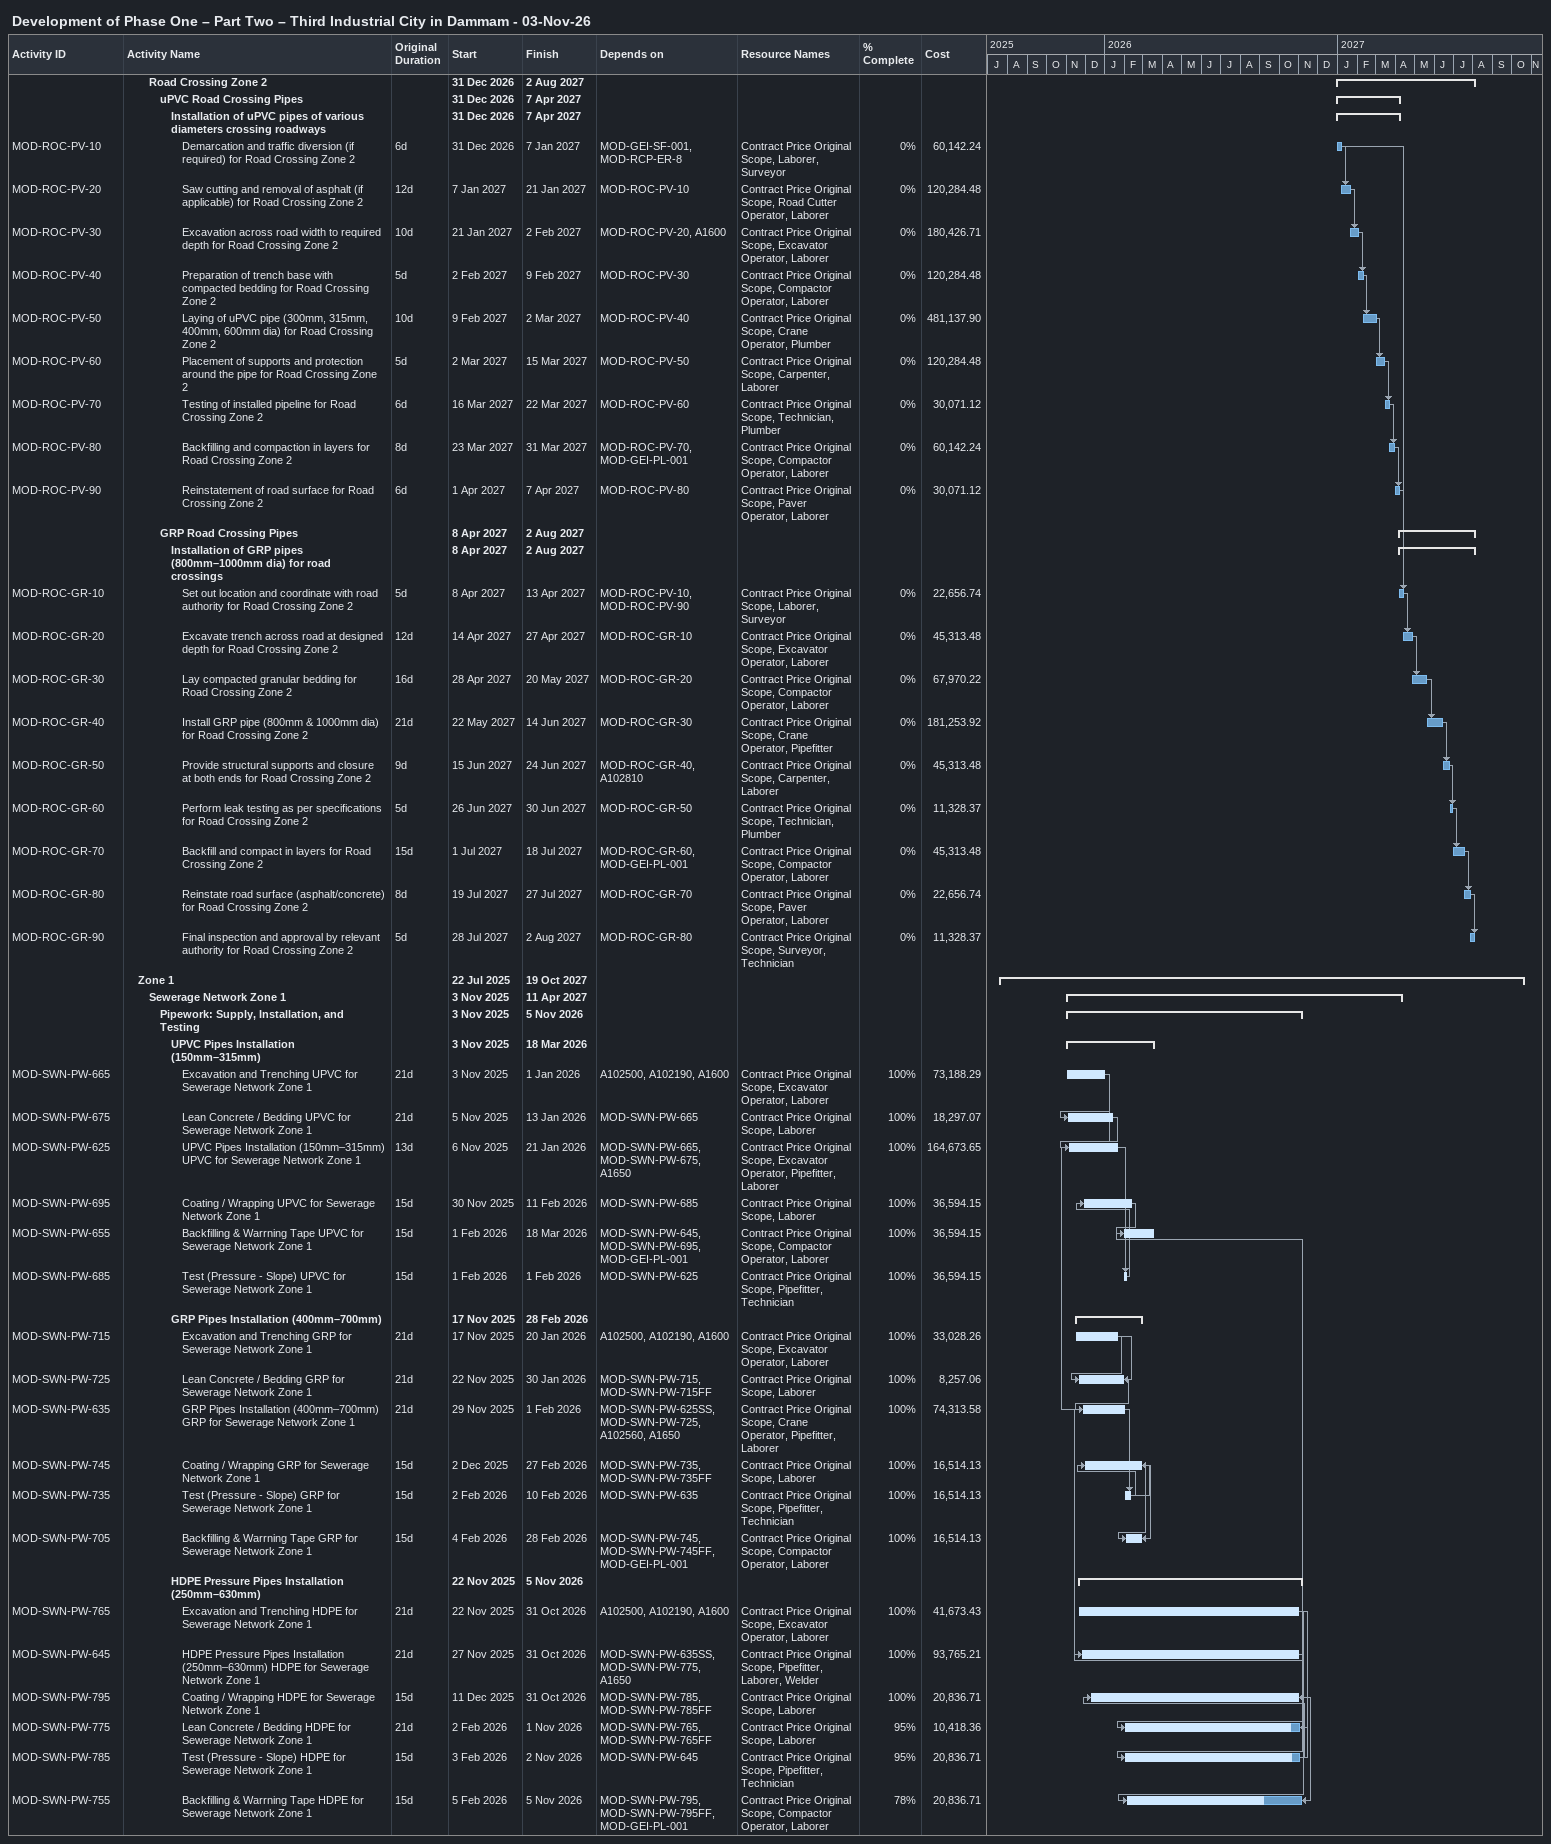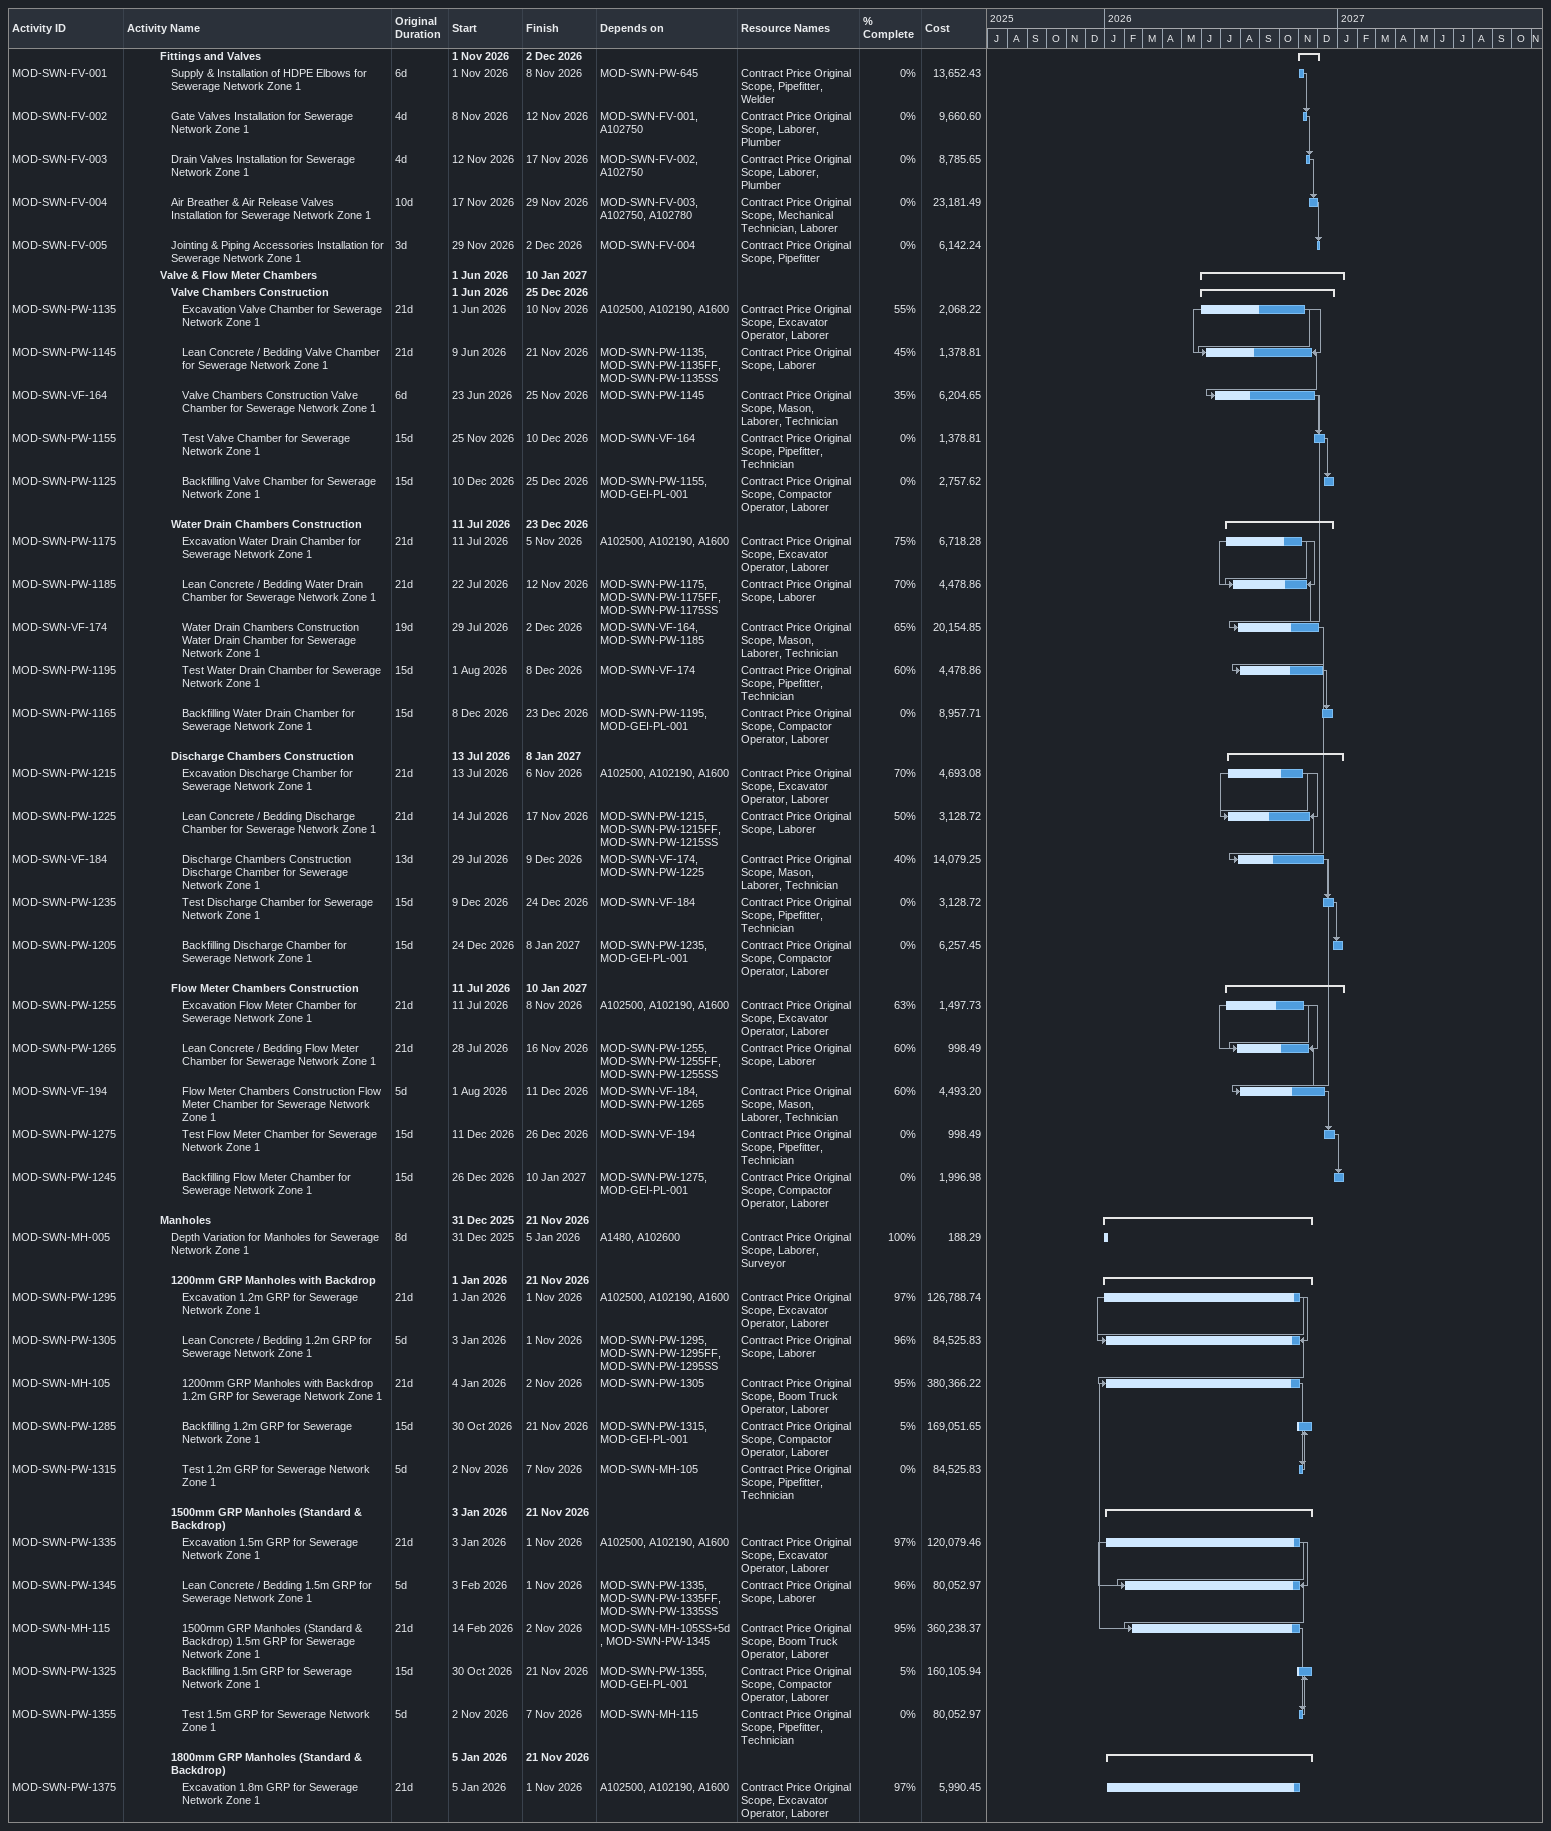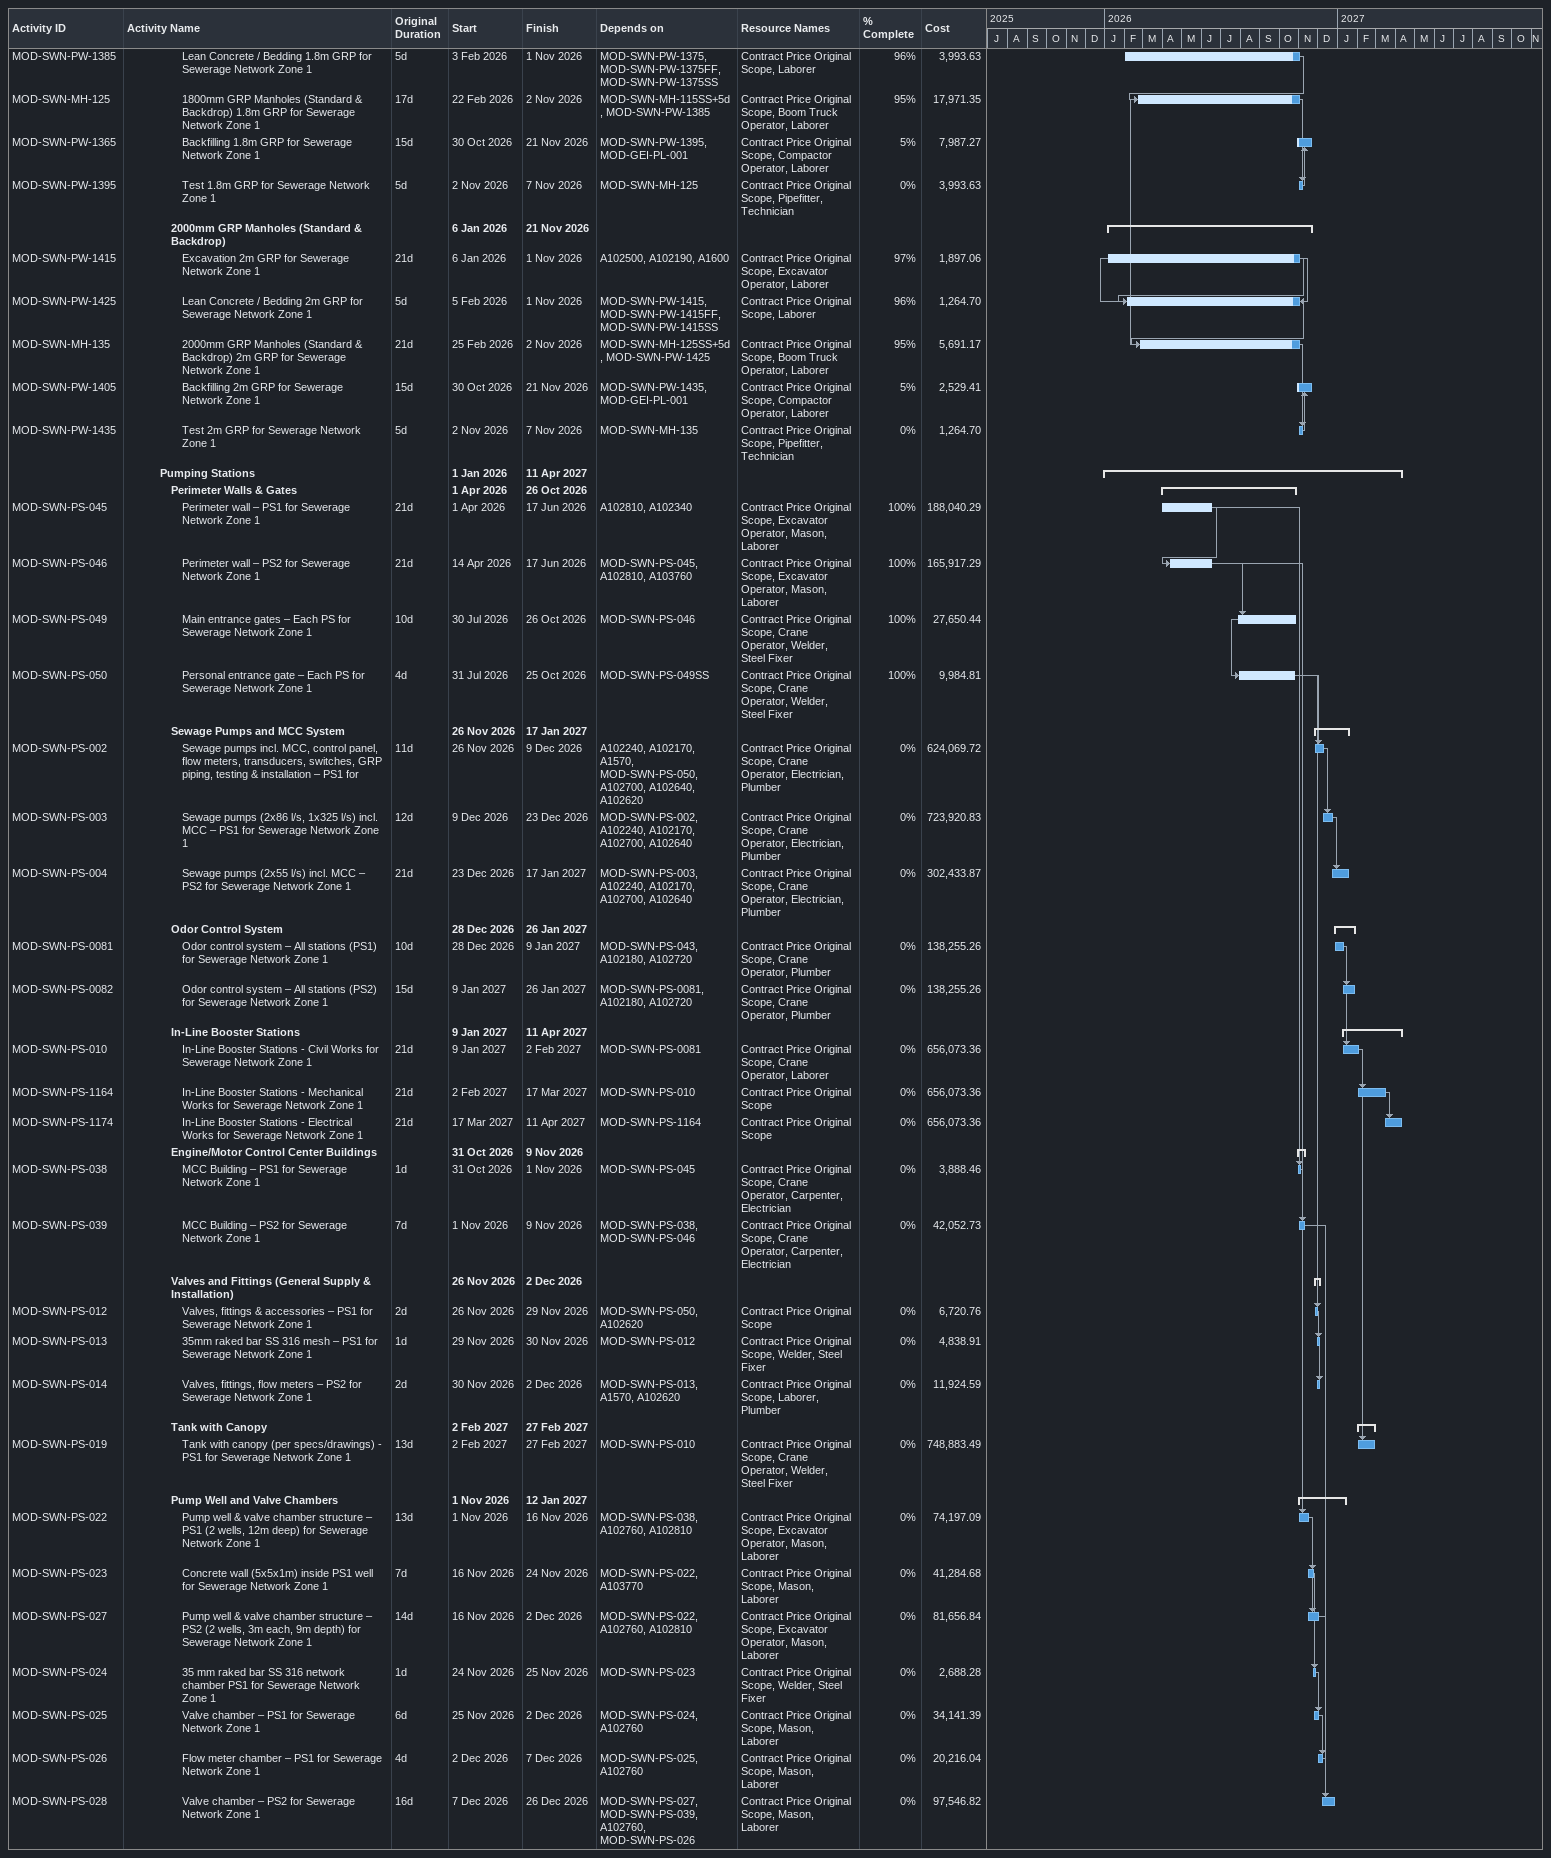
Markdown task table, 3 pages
Development of Phase One – Part Two – Third Industrial City in Dammam - 03-Nov-26

| ID | Level | Task | Original duration | Start | Finish | Predecessors | Resources | % complete | Cost |
|---|---|---|---|---|---|---|---|---|---|
|  | 3 | **Road Crossing Zone 2** |  | 2026-12-31 | 2027-08-02 |  |  |  |  |
|  | 4 | **uPVC Road Crossing Pipes** |  | 2026-12-31 | 2027-04-07 |  |  |  |  |
|  | 5 | **Installation of uPVC pipes of various diameters crossing roadways** |  | 2026-12-31 | 2027-04-07 |  |  |  |  |
| MOD-ROC-PV-10 | 6 | Demarcation and traffic diversion (if required) for Road Crossing Zone 2 | 6d | 2026-12-31 | 2027-01-07 | MOD-GEI-SF-001, MOD-RCP-ER-8 | Contract Price Original Scope, Laborer, Surveyor | 0 | 60142.24 |
| MOD-ROC-PV-20 | 6 | Saw cutting and removal of asphalt (if applicable) for Road Crossing Zone 2 | 12d | 2027-01-07 | 2027-01-21 | MOD-ROC-PV-10 | Contract Price Original Scope, Road Cutter Operator, Laborer | 0 | 120284.48 |
| MOD-ROC-PV-30 | 6 | Excavation across road width to required depth for Road Crossing Zone 2 | 10d | 2027-01-21 | 2027-02-02 | MOD-ROC-PV-20, A1600 | Contract Price Original Scope, Excavator Operator, Laborer | 0 | 180426.71 |
| MOD-ROC-PV-40 | 6 | Preparation of trench base with compacted bedding for Road Crossing Zone 2 | 5d | 2027-02-02 | 2027-02-09 | MOD-ROC-PV-30 | Contract Price Original Scope, Compactor Operator, Laborer | 0 | 120284.48 |
| MOD-ROC-PV-50 | 6 | Laying of uPVC pipe (300mm, 315mm, 400mm, 600mm dia) for Road Crossing Zone 2 | 10d | 2027-02-09 | 2027-03-02 | MOD-ROC-PV-40 | Contract Price Original Scope, Crane Operator, Plumber | 0 | 481137.90 |
| MOD-ROC-PV-60 | 6 | Placement of supports and protection around the pipe for Road Crossing Zone 2 | 5d | 2027-03-02 | 2027-03-15 | MOD-ROC-PV-50 | Contract Price Original Scope, Carpenter, Laborer | 0 | 120284.48 |
| MOD-ROC-PV-70 | 6 | Testing of installed pipeline for Road Crossing Zone 2 | 6d | 2027-03-16 | 2027-03-22 | MOD-ROC-PV-60 | Contract Price Original Scope, Technician, Plumber | 0 | 30071.12 |
| MOD-ROC-PV-80 | 6 | Backfilling and compaction in layers for Road Crossing Zone 2 | 8d | 2027-03-23 | 2027-03-31 | MOD-ROC-PV-70, MOD-GEI-PL-001 | Contract Price Original Scope, Compactor Operator, Laborer | 0 | 60142.24 |
| MOD-ROC-PV-90 | 6 | Reinstatement of road surface for Road Crossing Zone 2 | 6d | 2027-04-01 | 2027-04-07 | MOD-ROC-PV-80 | Contract Price Original Scope, Paver Operator, Laborer | 0 | 30071.12 |
|  | 4 | **GRP Road Crossing Pipes** |  | 2027-04-08 | 2027-08-02 |  |  |  |  |
|  | 5 | **Installation of GRP pipes (800mm–1000mm dia) for road crossings** |  | 2027-04-08 | 2027-08-02 |  |  |  |  |
| MOD-ROC-GR-10 | 6 | Set out location and coordinate with road authority for Road Crossing Zone 2 | 5d | 2027-04-08 | 2027-04-13 | MOD-ROC-PV-10, MOD-ROC-PV-90 | Contract Price Original Scope, Laborer, Surveyor | 0 | 22656.74 |
| MOD-ROC-GR-20 | 6 | Excavate trench across road at designed depth for Road Crossing Zone 2 | 12d | 2027-04-14 | 2027-04-27 | MOD-ROC-GR-10 | Contract Price Original Scope, Excavator Operator, Laborer | 0 | 45313.48 |
| MOD-ROC-GR-30 | 6 | Lay compacted granular bedding for Road Crossing Zone 2 | 16d | 2027-04-28 | 2027-05-20 | MOD-ROC-GR-20 | Contract Price Original Scope, Compactor Operator, Laborer | 0 | 67970.22 |
| MOD-ROC-GR-40 | 6 | Install GRP pipe (800mm & 1000mm dia) for Road Crossing Zone 2 | 21d | 2027-05-22 | 2027-06-14 | MOD-ROC-GR-30 | Contract Price Original Scope, Crane Operator, Pipefitter | 0 | 181253.92 |
| MOD-ROC-GR-50 | 6 | Provide structural supports and closure at both ends for Road Crossing Zone 2 | 9d | 2027-06-15 | 2027-06-24 | MOD-ROC-GR-40, A102810 | Contract Price Original Scope, Carpenter, Laborer | 0 | 45313.48 |
| MOD-ROC-GR-60 | 6 | Perform leak testing as per specifications for Road Crossing Zone 2 | 5d | 2027-06-26 | 2027-06-30 | MOD-ROC-GR-50 | Contract Price Original Scope, Technician, Plumber | 0 | 11328.37 |
| MOD-ROC-GR-70 | 6 | Backfill and compact in layers for Road Crossing Zone 2 | 15d | 2027-07-01 | 2027-07-18 | MOD-ROC-GR-60, MOD-GEI-PL-001 | Contract Price Original Scope, Compactor Operator, Laborer | 0 | 45313.48 |
| MOD-ROC-GR-80 | 6 | Reinstate road surface (asphalt/concrete) for Road Crossing Zone 2 | 8d | 2027-07-19 | 2027-07-27 | MOD-ROC-GR-70 | Contract Price Original Scope, Paver Operator, Laborer | 0 | 22656.74 |
| MOD-ROC-GR-90 | 6 | Final inspection and approval by relevant authority for Road Crossing Zone 2 | 5d | 2027-07-28 | 2027-08-02 | MOD-ROC-GR-80 | Contract Price Original Scope, Surveyor, Technician | 0 | 11328.37 |
|  | 2 | **Zone 1** |  | 2025-07-22 | 2027-10-19 |  |  |  |  |
|  | 3 | **Sewerage Network Zone 1** |  | 2025-11-03 | 2027-04-11 |  |  |  |  |
|  | 4 | **Pipework: Supply, Installation, and Testing** |  | 2025-11-03 | 2026-11-05 |  |  |  |  |
|  | 5 | **UPVC Pipes Installation (150mm–315mm)** |  | 2025-11-03 | 2026-03-18 |  |  |  |  |
| MOD-SWN-PW-665 | 6 | Excavation and Trenching UPVC for Sewerage Network Zone 1 | 21d | 2025-11-03 | 2026-01-01 | A102500, A102190, A1600 | Contract Price Original Scope, Excavator Operator, Laborer | 100 | 73188.29 |
| MOD-SWN-PW-675 | 6 | Lean Concrete / Bedding UPVC for Sewerage Network Zone 1 | 21d | 2025-11-05 | 2026-01-13 | MOD-SWN-PW-665 | Contract Price Original Scope, Laborer | 100 | 18297.07 |
| MOD-SWN-PW-625 | 6 | UPVC Pipes Installation (150mm–315mm) UPVC for Sewerage Network Zone 1 | 13d | 2025-11-06 | 2026-01-21 | MOD-SWN-PW-665, MOD-SWN-PW-675, A1650 | Contract Price Original Scope, Excavator Operator, Pipefitter, Laborer | 100 | 164673.65 |
| MOD-SWN-PW-695 | 6 | Coating / Wrapping UPVC for Sewerage Network Zone 1 | 15d | 2025-11-30 | 2026-02-11 | MOD-SWN-PW-685 | Contract Price Original Scope, Laborer | 100 | 36594.15 |
| MOD-SWN-PW-655 | 6 | Backfilling & Warrning Tape UPVC for Sewerage Network Zone 1 | 15d | 2026-02-01 | 2026-03-18 | MOD-SWN-PW-645, MOD-SWN-PW-695, MOD-GEI-PL-001 | Contract Price Original Scope, Compactor Operator, Laborer | 100 | 36594.15 |
| MOD-SWN-PW-685 | 6 | Test (Pressure - Slope) UPVC for Sewerage Network Zone 1 | 15d | 2026-02-01 | 2026-02-01 | MOD-SWN-PW-625 | Contract Price Original Scope, Pipefitter, Technician | 100 | 36594.15 |
|  | 5 | **GRP Pipes Installation (400mm–700mm)** |  | 2025-11-17 | 2026-02-28 |  |  |  |  |
| MOD-SWN-PW-715 | 6 | Excavation and Trenching GRP for Sewerage Network Zone 1 | 21d | 2025-11-17 | 2026-01-20 | A102500, A102190, A1600 | Contract Price Original Scope, Excavator Operator, Laborer | 100 | 33028.26 |
| MOD-SWN-PW-725 | 6 | Lean Concrete / Bedding GRP for Sewerage Network Zone 1 | 21d | 2025-11-22 | 2026-01-30 | MOD-SWN-PW-715, MOD-SWN-PW-715FF | Contract Price Original Scope, Laborer | 100 | 8257.06 |
| MOD-SWN-PW-635 | 6 | GRP Pipes Installation (400mm–700mm) GRP for Sewerage Network Zone 1 | 21d | 2025-11-29 | 2026-02-01 | MOD-SWN-PW-625SS, MOD-SWN-PW-725, A102560, A1650 | Contract Price Original Scope, Crane Operator, Pipefitter, Laborer | 100 | 74313.58 |
| MOD-SWN-PW-745 | 6 | Coating / Wrapping GRP for Sewerage Network Zone 1 | 15d | 2025-12-02 | 2026-02-27 | MOD-SWN-PW-735, MOD-SWN-PW-735FF | Contract Price Original Scope, Laborer | 100 | 16514.13 |
| MOD-SWN-PW-735 | 6 | Test (Pressure - Slope) GRP for Sewerage Network Zone 1 | 15d | 2026-02-02 | 2026-02-10 | MOD-SWN-PW-635 | Contract Price Original Scope, Pipefitter, Technician | 100 | 16514.13 |
| MOD-SWN-PW-705 | 6 | Backfilling & Warrning Tape GRP for Sewerage Network Zone 1 | 15d | 2026-02-04 | 2026-02-28 | MOD-SWN-PW-745, MOD-SWN-PW-745FF, MOD-GEI-PL-001 | Contract Price Original Scope, Compactor Operator, Laborer | 100 | 16514.13 |
|  | 5 | **HDPE Pressure Pipes Installation (250mm–630mm)** |  | 2025-11-22 | 2026-11-05 |  |  |  |  |
| MOD-SWN-PW-765 | 6 | Excavation and Trenching HDPE for Sewerage Network Zone 1 | 21d | 2025-11-22 | 2026-10-31 | A102500, A102190, A1600 | Contract Price Original Scope, Excavator Operator, Laborer | 100 | 41673.43 |
| MOD-SWN-PW-645 | 6 | HDPE Pressure Pipes Installation (250mm–630mm) HDPE for Sewerage Network Zone 1 | 21d | 2025-11-27 | 2026-10-31 | MOD-SWN-PW-635SS, MOD-SWN-PW-775, A1650 | Contract Price Original Scope, Pipefitter, Laborer, Welder | 100 | 93765.21 |
| MOD-SWN-PW-795 | 6 | Coating / Wrapping HDPE for Sewerage Network Zone 1 | 15d | 2025-12-11 | 2026-10-31 | MOD-SWN-PW-785, MOD-SWN-PW-785FF | Contract Price Original Scope, Laborer | 100 | 20836.71 |
| MOD-SWN-PW-775 | 6 | Lean Concrete / Bedding HDPE for Sewerage Network Zone 1 | 21d | 2026-02-02 | 2026-11-01 | MOD-SWN-PW-765, MOD-SWN-PW-765FF | Contract Price Original Scope, Laborer | 95 | 10418.36 |
| MOD-SWN-PW-785 | 6 | Test (Pressure - Slope) HDPE for Sewerage Network Zone 1 | 15d | 2026-02-03 | 2026-11-02 | MOD-SWN-PW-645 | Contract Price Original Scope, Pipefitter, Technician | 95 | 20836.71 |
| MOD-SWN-PW-755 | 6 | Backfilling & Warrning Tape HDPE for Sewerage Network Zone 1 | 15d | 2026-02-05 | 2026-11-05 | MOD-SWN-PW-795, MOD-SWN-PW-795FF, MOD-GEI-PL-001 | Contract Price Original Scope, Compactor Operator, Laborer | 78 | 20836.71 |
|  | 4 | **Fittings and Valves** |  | 2026-11-01 | 2026-12-02 |  |  |  |  |
| MOD-SWN-FV-001 | 5 | Supply & Installation of HDPE Elbows for Sewerage Network Zone 1 | 6d | 2026-11-01 | 2026-11-08 | MOD-SWN-PW-645 | Contract Price Original Scope, Pipefitter, Welder | 0 | 13652.43 |
| MOD-SWN-FV-002 | 5 | Gate Valves Installation for Sewerage Network Zone 1 | 4d | 2026-11-08 | 2026-11-12 | MOD-SWN-FV-001, A102750 | Contract Price Original Scope, Laborer, Plumber | 0 | 9660.60 |
| MOD-SWN-FV-003 | 5 | Drain Valves Installation for Sewerage Network Zone 1 | 4d | 2026-11-12 | 2026-11-17 | MOD-SWN-FV-002, A102750 | Contract Price Original Scope, Laborer, Plumber | 0 | 8785.65 |
| MOD-SWN-FV-004 | 5 | Air Breather & Air Release Valves Installation for Sewerage Network Zone 1 | 10d | 2026-11-17 | 2026-11-29 | MOD-SWN-FV-003, A102750, A102780 | Contract Price Original Scope, Mechanical Technician, Laborer | 0 | 23181.49 |
| MOD-SWN-FV-005 | 5 | Jointing & Piping Accessories Installation for Sewerage Network Zone 1 | 3d | 2026-11-29 | 2026-12-02 | MOD-SWN-FV-004 | Contract Price Original Scope, Pipefitter | 0 | 6142.24 |
|  | 4 | **Valve & Flow Meter Chambers** |  | 2026-06-01 | 2027-01-10 |  |  |  |  |
|  | 5 | **Valve Chambers Construction** |  | 2026-06-01 | 2026-12-25 |  |  |  |  |
| MOD-SWN-PW-1135 | 6 | Excavation Valve Chamber for Sewerage Network Zone 1 | 21d | 2026-06-01 | 2026-11-10 | A102500, A102190, A1600 | Contract Price Original Scope, Excavator Operator, Laborer | 55 | 2068.22 |
| MOD-SWN-PW-1145 | 6 | Lean Concrete / Bedding Valve Chamber for Sewerage Network Zone 1 | 21d | 2026-06-09 | 2026-11-21 | MOD-SWN-PW-1135, MOD-SWN-PW-1135FF, MOD-SWN-PW-1135SS | Contract Price Original Scope, Laborer | 45 | 1378.81 |
| MOD-SWN-VF-164 | 6 | Valve Chambers Construction Valve Chamber for Sewerage Network Zone 1 | 6d | 2026-06-23 | 2026-11-25 | MOD-SWN-PW-1145 | Contract Price Original Scope, Mason, Laborer, Technician | 35 | 6204.65 |
| MOD-SWN-PW-1155 | 6 | Test Valve Chamber for Sewerage Network Zone 1 | 15d | 2026-11-25 | 2026-12-10 | MOD-SWN-VF-164 | Contract Price Original Scope, Pipefitter, Technician | 0 | 1378.81 |
| MOD-SWN-PW-1125 | 6 | Backfilling Valve Chamber for Sewerage Network Zone 1 | 15d | 2026-12-10 | 2026-12-25 | MOD-SWN-PW-1155, MOD-GEI-PL-001 | Contract Price Original Scope, Compactor Operator, Laborer | 0 | 2757.62 |
|  | 5 | **Water Drain Chambers Construction** |  | 2026-07-11 | 2026-12-23 |  |  |  |  |
| MOD-SWN-PW-1175 | 6 | Excavation Water Drain Chamber for Sewerage Network Zone 1 | 21d | 2026-07-11 | 2026-11-05 | A102500, A102190, A1600 | Contract Price Original Scope, Excavator Operator, Laborer | 75 | 6718.28 |
| MOD-SWN-PW-1185 | 6 | Lean Concrete / Bedding Water Drain Chamber for Sewerage Network Zone 1 | 21d | 2026-07-22 | 2026-11-12 | MOD-SWN-PW-1175, MOD-SWN-PW-1175FF, MOD-SWN-PW-1175SS | Contract Price Original Scope, Laborer | 70 | 4478.86 |
| MOD-SWN-VF-174 | 6 | Water Drain Chambers Construction Water Drain Chamber for Sewerage Network Zone 1 | 19d | 2026-07-29 | 2026-12-02 | MOD-SWN-VF-164, MOD-SWN-PW-1185 | Contract Price Original Scope, Mason, Laborer, Technician | 65 | 20154.85 |
| MOD-SWN-PW-1195 | 6 | Test Water Drain Chamber for Sewerage Network Zone 1 | 15d | 2026-08-01 | 2026-12-08 | MOD-SWN-VF-174 | Contract Price Original Scope, Pipefitter, Technician | 60 | 4478.86 |
| MOD-SWN-PW-1165 | 6 | Backfilling Water Drain Chamber for Sewerage Network Zone 1 | 15d | 2026-12-08 | 2026-12-23 | MOD-SWN-PW-1195, MOD-GEI-PL-001 | Contract Price Original Scope, Compactor Operator, Laborer | 0 | 8957.71 |
|  | 5 | **Discharge Chambers Construction** |  | 2026-07-13 | 2027-01-08 |  |  |  |  |
| MOD-SWN-PW-1215 | 6 | Excavation Discharge Chamber for Sewerage Network Zone 1 | 21d | 2026-07-13 | 2026-11-06 | A102500, A102190, A1600 | Contract Price Original Scope, Excavator Operator, Laborer | 70 | 4693.08 |
| MOD-SWN-PW-1225 | 6 | Lean Concrete / Bedding Discharge Chamber for Sewerage Network Zone 1 | 21d | 2026-07-14 | 2026-11-17 | MOD-SWN-PW-1215, MOD-SWN-PW-1215FF, MOD-SWN-PW-1215SS | Contract Price Original Scope, Laborer | 50 | 3128.72 |
| MOD-SWN-VF-184 | 6 | Discharge Chambers Construction Discharge Chamber for Sewerage Network Zone 1 | 13d | 2026-07-29 | 2026-12-09 | MOD-SWN-VF-174, MOD-SWN-PW-1225 | Contract Price Original Scope, Mason, Laborer, Technician | 40 | 14079.25 |
| MOD-SWN-PW-1235 | 6 | Test Discharge Chamber for Sewerage Network Zone 1 | 15d | 2026-12-09 | 2026-12-24 | MOD-SWN-VF-184 | Contract Price Original Scope, Pipefitter, Technician | 0 | 3128.72 |
| MOD-SWN-PW-1205 | 6 | Backfilling Discharge Chamber for Sewerage Network Zone 1 | 15d | 2026-12-24 | 2027-01-08 | MOD-SWN-PW-1235, MOD-GEI-PL-001 | Contract Price Original Scope, Compactor Operator, Laborer | 0 | 6257.45 |
|  | 5 | **Flow Meter Chambers Construction** |  | 2026-07-11 | 2027-01-10 |  |  |  |  |
| MOD-SWN-PW-1255 | 6 | Excavation Flow Meter Chamber for Sewerage Network Zone 1 | 21d | 2026-07-11 | 2026-11-08 | A102500, A102190, A1600 | Contract Price Original Scope, Excavator Operator, Laborer | 63 | 1497.73 |
| MOD-SWN-PW-1265 | 6 | Lean Concrete / Bedding Flow Meter Chamber for Sewerage Network Zone 1 | 21d | 2026-07-28 | 2026-11-16 | MOD-SWN-PW-1255, MOD-SWN-PW-1255FF, MOD-SWN-PW-1255SS | Contract Price Original Scope, Laborer | 60 | 998.49 |
| MOD-SWN-VF-194 | 6 | Flow Meter Chambers Construction Flow Meter Chamber for Sewerage Network Zone 1 | 5d | 2026-08-01 | 2026-12-11 | MOD-SWN-VF-184, MOD-SWN-PW-1265 | Contract Price Original Scope, Mason, Laborer, Technician | 60 | 4493.20 |
| MOD-SWN-PW-1275 | 6 | Test Flow Meter Chamber for Sewerage Network Zone 1 | 15d | 2026-12-11 | 2026-12-26 | MOD-SWN-VF-194 | Contract Price Original Scope, Pipefitter, Technician | 0 | 998.49 |
| MOD-SWN-PW-1245 | 6 | Backfilling Flow Meter Chamber for Sewerage Network Zone 1 | 15d | 2026-12-26 | 2027-01-10 | MOD-SWN-PW-1275, MOD-GEI-PL-001 | Contract Price Original Scope, Compactor Operator, Laborer | 0 | 1996.98 |
|  | 4 | **Manholes** |  | 2025-12-31 | 2026-11-21 |  |  |  |  |
| MOD-SWN-MH-005 | 5 | Depth Variation for Manholes for Sewerage Network Zone 1 | 8d | 2025-12-31 | 2026-01-05 | A1480, A102600 | Contract Price Original Scope, Laborer, Surveyor | 100 | 188.29 |
|  | 5 | **1200mm GRP Manholes with Backdrop** |  | 2026-01-01 | 2026-11-21 |  |  |  |  |
| MOD-SWN-PW-1295 | 6 | Excavation 1.2m GRP for Sewerage Network Zone 1 | 21d | 2026-01-01 | 2026-11-01 | A102500, A102190, A1600 | Contract Price Original Scope, Excavator Operator, Laborer | 97 | 126788.74 |
| MOD-SWN-PW-1305 | 6 | Lean Concrete / Bedding 1.2m GRP for Sewerage Network Zone 1 | 5d | 2026-01-03 | 2026-11-01 | MOD-SWN-PW-1295, MOD-SWN-PW-1295FF, MOD-SWN-PW-1295SS | Contract Price Original Scope, Laborer | 96 | 84525.83 |
| MOD-SWN-MH-105 | 6 | 1200mm GRP Manholes with Backdrop 1.2m GRP for Sewerage Network Zone 1 | 21d | 2026-01-04 | 2026-11-02 | MOD-SWN-PW-1305 | Contract Price Original Scope, Boom Truck Operator, Laborer | 95 | 380366.22 |
| MOD-SWN-PW-1285 | 6 | Backfilling 1.2m GRP for Sewerage Network Zone 1 | 15d | 2026-10-30 | 2026-11-21 | MOD-SWN-PW-1315, MOD-GEI-PL-001 | Contract Price Original Scope, Compactor Operator, Laborer | 5 | 169051.65 |
| MOD-SWN-PW-1315 | 6 | Test 1.2m GRP for Sewerage Network Zone 1 | 5d | 2026-11-02 | 2026-11-07 | MOD-SWN-MH-105 | Contract Price Original Scope, Pipefitter, Technician | 0 | 84525.83 |
|  | 5 | **1500mm GRP Manholes (Standard & Backdrop)** |  | 2026-01-03 | 2026-11-21 |  |  |  |  |
| MOD-SWN-PW-1335 | 6 | Excavation 1.5m GRP for Sewerage Network Zone 1 | 21d | 2026-01-03 | 2026-11-01 | A102500, A102190, A1600 | Contract Price Original Scope, Excavator Operator, Laborer | 97 | 120079.46 |
| MOD-SWN-PW-1345 | 6 | Lean Concrete / Bedding 1.5m GRP for Sewerage Network Zone 1 | 5d | 2026-02-03 | 2026-11-01 | MOD-SWN-PW-1335, MOD-SWN-PW-1335FF, MOD-SWN-PW-1335SS | Contract Price Original Scope, Laborer | 96 | 80052.97 |
| MOD-SWN-MH-115 | 6 | 1500mm GRP Manholes (Standard & Backdrop) 1.5m GRP for Sewerage Network Zone 1 | 21d | 2026-02-14 | 2026-11-02 | MOD-SWN-MH-105SS+5d, MOD-SWN-PW-1345 | Contract Price Original Scope, Boom Truck Operator, Laborer | 95 | 360238.37 |
| MOD-SWN-PW-1325 | 6 | Backfilling 1.5m GRP for Sewerage Network Zone 1 | 15d | 2026-10-30 | 2026-11-21 | MOD-SWN-PW-1355, MOD-GEI-PL-001 | Contract Price Original Scope, Compactor Operator, Laborer | 5 | 160105.94 |
| MOD-SWN-PW-1355 | 6 | Test 1.5m GRP for Sewerage Network Zone 1 | 5d | 2026-11-02 | 2026-11-07 | MOD-SWN-MH-115 | Contract Price Original Scope, Pipefitter, Technician | 0 | 80052.97 |
|  | 5 | **1800mm GRP Manholes (Standard & Backdrop)** |  | 2026-01-05 | 2026-11-21 |  |  |  |  |
| MOD-SWN-PW-1375 | 6 | Excavation 1.8m GRP for Sewerage Network Zone 1 | 21d | 2026-01-05 | 2026-11-01 | A102500, A102190, A1600 | Contract Price Original Scope, Excavator Operator, Laborer | 97 | 5990.45 |
| MOD-SWN-PW-1385 | 6 | Lean Concrete / Bedding 1.8m GRP for Sewerage Network Zone 1 | 5d | 2026-02-03 | 2026-11-01 | MOD-SWN-PW-1375, MOD-SWN-PW-1375FF, MOD-SWN-PW-1375SS | Contract Price Original Scope, Laborer | 96 | 3993.63 |
| MOD-SWN-MH-125 | 6 | 1800mm GRP Manholes (Standard & Backdrop) 1.8m GRP for Sewerage Network Zone 1 | 17d | 2026-02-22 | 2026-11-02 | MOD-SWN-MH-115SS+5d, MOD-SWN-PW-1385 | Contract Price Original Scope, Boom Truck Operator, Laborer | 95 | 17971.35 |
| MOD-SWN-PW-1365 | 6 | Backfilling 1.8m GRP for Sewerage Network Zone 1 | 15d | 2026-10-30 | 2026-11-21 | MOD-SWN-PW-1395, MOD-GEI-PL-001 | Contract Price Original Scope, Compactor Operator, Laborer | 5 | 7987.27 |
| MOD-SWN-PW-1395 | 6 | Test 1.8m GRP for Sewerage Network Zone 1 | 5d | 2026-11-02 | 2026-11-07 | MOD-SWN-MH-125 | Contract Price Original Scope, Pipefitter, Technician | 0 | 3993.63 |
|  | 5 | **2000mm GRP Manholes (Standard & Backdrop)** |  | 2026-01-06 | 2026-11-21 |  |  |  |  |
| MOD-SWN-PW-1415 | 6 | Excavation 2m GRP for Sewerage Network Zone 1 | 21d | 2026-01-06 | 2026-11-01 | A102500, A102190, A1600 | Contract Price Original Scope, Excavator Operator, Laborer | 97 | 1897.06 |
| MOD-SWN-PW-1425 | 6 | Lean Concrete / Bedding 2m GRP for Sewerage Network Zone 1 | 5d | 2026-02-05 | 2026-11-01 | MOD-SWN-PW-1415, MOD-SWN-PW-1415FF, MOD-SWN-PW-1415SS | Contract Price Original Scope, Laborer | 96 | 1264.70 |
| MOD-SWN-MH-135 | 6 | 2000mm GRP Manholes (Standard & Backdrop) 2m GRP for Sewerage Network Zone 1 | 21d | 2026-02-25 | 2026-11-02 | MOD-SWN-MH-125SS+5d, MOD-SWN-PW-1425 | Contract Price Original Scope, Boom Truck Operator, Laborer | 95 | 5691.17 |
| MOD-SWN-PW-1405 | 6 | Backfilling 2m GRP for Sewerage Network Zone 1 | 15d | 2026-10-30 | 2026-11-21 | MOD-SWN-PW-1435, MOD-GEI-PL-001 | Contract Price Original Scope, Compactor Operator, Laborer | 5 | 2529.41 |
| MOD-SWN-PW-1435 | 6 | Test 2m GRP for Sewerage Network Zone 1 | 5d | 2026-11-02 | 2026-11-07 | MOD-SWN-MH-135 | Contract Price Original Scope, Pipefitter, Technician | 0 | 1264.70 |
|  | 4 | **Pumping Stations** |  | 2026-01-01 | 2027-04-11 |  |  |  |  |
|  | 5 | **Perimeter Walls & Gates** |  | 2026-04-01 | 2026-10-26 |  |  |  |  |
| MOD-SWN-PS-045 | 6 | Perimeter wall – PS1 for Sewerage Network Zone 1 | 21d | 2026-04-01 | 2026-06-17 | A102810, A102340 | Contract Price Original Scope, Excavator Operator, Mason, Laborer | 100 | 188040.29 |
| MOD-SWN-PS-046 | 6 | Perimeter wall – PS2 for Sewerage Network Zone 1 | 21d | 2026-04-14 | 2026-06-17 | MOD-SWN-PS-045, A102810, A103760 | Contract Price Original Scope, Excavator Operator, Mason, Laborer | 100 | 165917.29 |
| MOD-SWN-PS-049 | 6 | Main entrance gates – Each PS for Sewerage Network Zone 1 | 10d | 2026-07-30 | 2026-10-26 | MOD-SWN-PS-046 | Contract Price Original Scope, Crane Operator, Welder, Steel Fixer | 100 | 27650.44 |
| MOD-SWN-PS-050 | 6 | Personal entrance gate – Each PS for Sewerage Network Zone 1 | 4d | 2026-07-31 | 2026-10-25 | MOD-SWN-PS-049SS | Contract Price Original Scope, Crane Operator, Welder, Steel Fixer | 100 | 9984.81 |
|  | 5 | **Sewage Pumps and MCC System** |  | 2026-11-26 | 2027-01-17 |  |  |  |  |
| MOD-SWN-PS-002 | 6 | Sewage pumps incl. MCC, control panel, flow meters, transducers, switches, GRP piping, testing & installation – PS1 for | 11d | 2026-11-26 | 2026-12-09 | A102240, A102170, A1570, MOD-SWN-PS-050, A102700, A102640, A102620 | Contract Price Original Scope, Crane Operator, Electrician, Plumber | 0 | 624069.72 |
| MOD-SWN-PS-003 | 6 | Sewage pumps (2x86 l/s, 1x325 l/s) incl. MCC – PS1 for Sewerage Network Zone 1 | 12d | 2026-12-09 | 2026-12-23 | MOD-SWN-PS-002, A102240, A102170, A102700, A102640 | Contract Price Original Scope, Crane Operator, Electrician, Plumber | 0 | 723920.83 |
| MOD-SWN-PS-004 | 6 | Sewage pumps (2x55 l/s) incl. MCC – PS2 for Sewerage Network Zone 1 | 21d | 2026-12-23 | 2027-01-17 | MOD-SWN-PS-003, A102240, A102170, A102700, A102640 | Contract Price Original Scope, Crane Operator, Electrician, Plumber | 0 | 302433.87 |
|  | 5 | **Odor Control System** |  | 2026-12-28 | 2027-01-26 |  |  |  |  |
| MOD-SWN-PS-0081 | 6 | Odor control system – All stations (PS1) for Sewerage Network Zone 1 | 10d | 2026-12-28 | 2027-01-09 | MOD-SWN-PS-043, A102180, A102720 | Contract Price Original Scope, Crane Operator, Plumber | 0 | 138255.26 |
| MOD-SWN-PS-0082 | 6 | Odor control system – All stations (PS2) for Sewerage Network Zone 1 | 15d | 2027-01-09 | 2027-01-26 | MOD-SWN-PS-0081, A102180, A102720 | Contract Price Original Scope, Crane Operator, Plumber | 0 | 138255.26 |
|  | 5 | **In-Line Booster Stations** |  | 2027-01-09 | 2027-04-11 |  |  |  |  |
| MOD-SWN-PS-010 | 6 | In-Line Booster Stations - Civil Works for Sewerage Network Zone 1 | 21d | 2027-01-09 | 2027-02-02 | MOD-SWN-PS-0081 | Contract Price Original Scope, Crane Operator, Laborer | 0 | 656073.36 |
| MOD-SWN-PS-1164 | 6 | In-Line Booster Stations - Mechanical Works for Sewerage Network Zone 1 | 21d | 2027-02-02 | 2027-03-17 | MOD-SWN-PS-010 | Contract Price Original Scope | 0 | 656073.36 |
| MOD-SWN-PS-1174 | 6 | In-Line Booster Stations - Electrical Works for Sewerage Network Zone 1 | 21d | 2027-03-17 | 2027-04-11 | MOD-SWN-PS-1164 | Contract Price Original Scope | 0 | 656073.36 |
|  | 5 | **Engine/Motor Control Center Buildings** |  | 2026-10-31 | 2026-11-09 |  |  |  |  |
| MOD-SWN-PS-038 | 6 | MCC Building – PS1 for Sewerage Network Zone 1 | 1d | 2026-10-31 | 2026-11-01 | MOD-SWN-PS-045 | Contract Price Original Scope, Crane Operator, Carpenter, Electrician | 0 | 3888.46 |
| MOD-SWN-PS-039 | 6 | MCC Building – PS2 for Sewerage Network Zone 1 | 7d | 2026-11-01 | 2026-11-09 | MOD-SWN-PS-038, MOD-SWN-PS-046 | Contract Price Original Scope, Crane Operator, Carpenter, Electrician | 0 | 42052.73 |
|  | 5 | **Valves and Fittings (General Supply & Installation)** |  | 2026-11-26 | 2026-12-02 |  |  |  |  |
| MOD-SWN-PS-012 | 6 | Valves, fittings & accessories – PS1 for Sewerage Network Zone 1 | 2d | 2026-11-26 | 2026-11-29 | MOD-SWN-PS-050, A102620 | Contract Price Original Scope | 0 | 6720.76 |
| MOD-SWN-PS-013 | 6 | 35mm raked bar SS 316 mesh – PS1 for Sewerage Network Zone 1 | 1d | 2026-11-29 | 2026-11-30 | MOD-SWN-PS-012 | Contract Price Original Scope, Welder, Steel Fixer | 0 | 4838.91 |
| MOD-SWN-PS-014 | 6 | Valves, fittings, flow meters – PS2 for Sewerage Network Zone 1 | 2d | 2026-11-30 | 2026-12-02 | MOD-SWN-PS-013, A1570, A102620 | Contract Price Original Scope, Laborer, Plumber | 0 | 11924.59 |
|  | 5 | **Tank with Canopy** |  | 2027-02-02 | 2027-02-27 |  |  |  |  |
| MOD-SWN-PS-019 | 6 | Tank with canopy (per specs/drawings) - PS1 for Sewerage Network Zone 1 | 13d | 2027-02-02 | 2027-02-27 | MOD-SWN-PS-010 | Contract Price Original Scope, Crane Operator, Welder, Steel Fixer | 0 | 748883.49 |
|  | 5 | **Pump Well and Valve Chambers** |  | 2026-11-01 | 2027-01-12 |  |  |  |  |
| MOD-SWN-PS-022 | 6 | Pump well & valve chamber structure – PS1 (2 wells, 12m deep) for Sewerage Network Zone 1 | 13d | 2026-11-01 | 2026-11-16 | MOD-SWN-PS-038, A102760, A102810 | Contract Price Original Scope, Excavator Operator, Mason, Laborer | 0 | 74197.09 |
| MOD-SWN-PS-023 | 6 | Concrete wall (5x5x1m) inside PS1 well for Sewerage Network Zone 1 | 7d | 2026-11-16 | 2026-11-24 | MOD-SWN-PS-022, A103770 | Contract Price Original Scope, Mason, Laborer | 0 | 41284.68 |
| MOD-SWN-PS-027 | 6 | Pump well & valve chamber structure – PS2 (2 wells, 3m each, 9m depth) for Sewerage Network Zone 1 | 14d | 2026-11-16 | 2026-12-02 | MOD-SWN-PS-022, A102760, A102810 | Contract Price Original Scope, Excavator Operator, Mason, Laborer | 0 | 81656.84 |
| MOD-SWN-PS-024 | 6 | 35 mm raked bar SS 316 network chamber PS1 for Sewerage Network Zone 1 | 1d | 2026-11-24 | 2026-11-25 | MOD-SWN-PS-023 | Contract Price Original Scope, Welder, Steel Fixer | 0 | 2688.28 |
| MOD-SWN-PS-025 | 6 | Valve chamber – PS1 for Sewerage Network Zone 1 | 6d | 2026-11-25 | 2026-12-02 | MOD-SWN-PS-024, A102760 | Contract Price Original Scope, Mason, Laborer | 0 | 34141.39 |
| MOD-SWN-PS-026 | 6 | Flow meter chamber – PS1 for Sewerage Network Zone 1 | 4d | 2026-12-02 | 2026-12-07 | MOD-SWN-PS-025, A102760 | Contract Price Original Scope, Mason, Laborer | 0 | 20216.04 |
| MOD-SWN-PS-028 | 6 | Valve chamber – PS2 for Sewerage Network Zone 1 | 16d | 2026-12-07 | 2026-12-26 | MOD-SWN-PS-027, MOD-SWN-PS-039, A102760, MOD-SWN-PS-026 | Contract Price Original Scope, Mason, Laborer | 0 | 97546.82 |
